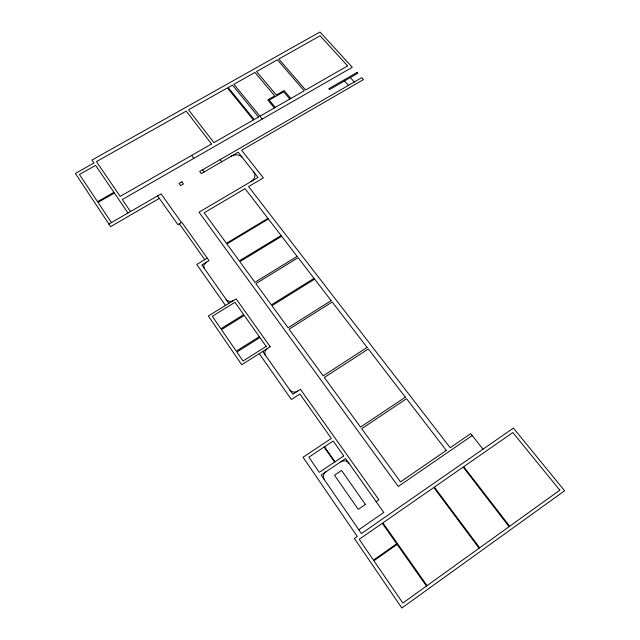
<?xml version="1.0" encoding="UTF-8"?>
<svg xmlns="http://www.w3.org/2000/svg" width="640" height="640" viewBox="0 0 640 640"><rect width="100%" height="100%" fill="white"/><g stroke="black" fill="none" stroke-linecap="round" stroke-linejoin="round"><path stroke-width="0.96" d="M358.8 529.768L383.776 512.472L345.6 458.56L321.136 475.008L361.416 533.568L513.392 428.104L564.616 490.768L401.816 608L354.376 538.456L357.264 536.448L303.048 457.248L331.344 438.432L299.88 394L291.384 399.512L259.248 353.664M376.144 501.696L378.912 499.792L300.448 389.328L292.872 394.232L262.76 351.448M472.208 435.56L398.264 486.472L199.008 212.192L258 177.464L238.216 152.208L201.272 173.624L199.68 171.488L361.768 77.648L363.52 79.568L241.6 150.24L263.352 177.896L248.576 186.6L450.208 447.72L470.688 433.632L482.992 449.2M207.256 258.144L196.736 264.464L225.464 305.448M108.88 224.056L161.064 193.848L181.44 222.536M159.328 198.384L110.592 226.64L75.384 173.448L93.992 162.976L91.992 160.032L320 32L352.28 67.28L122.296 199.52L130.488 211.544M260 116.176L304.208 90.8L277.4 59.816L256.568 71.536L276.352 95.008L284.096 90.584L290.816 98.488M350.336 77.568L354.32 81.96M344.472 80.952L348.44 85.36M289.848 99.04L283.704 91.808L269.192 100.096L275.288 107.4M274.392 107.912L267.736 99.928L274.72 95.936L254.96 72.44L233.896 84.288L262.312 119.008M220.096 159.672L221.712 161.776M191.624 155.416L193.84 158.376M202.464 169.88L204.056 172.008M179.344 223.768L204.752 259.648M157.552 195.88L177.88 224.632L181.808 222.32L209.032 260.648L201.88 264.952L228.896 303.336M324.512 446.776L335.024 461.784M324.104 447.048L334.616 462.056M127.976 213L114.408 193.032L98.016 202.408L111.416 222.592M253.864 172.184A8.2 6.632 -15 0 1 250.928 181.624M231.232 156.256A8.12 6.496 -15.3 0 1 242.24 157.344M204.456 268.616A5.376 4.52 -20.6 0 1 206.528 262.16M233.624 300.424A5.472 4.704 -20.6 0 1 226.2 299.512M340.776 461.808A5.92 5.672 -20.4 0 1 348.872 463.184M324.368 479.704A5.952 5.704 -26.2 0 1 326.064 471.696M265.624 355.52A5.656 5.048 -20.5 0 1 267.592 348.392M297.792 391.048A5.768 5.264 -20.2 0 1 289.872 389.968M426.448 586.088L402.848 603.048L373.888 560.736L397.128 544.392L426.448 586.088M479.088 548.232L427.056 585.648L382.888 522.872L433.784 487.496L479.088 548.232M509.088 526.664L479.68 547.808L434.368 487.096L463.152 467.088L509.088 526.664M559.824 490.192L509.672 526.248L463.72 466.688L512.84 432.552L559.824 490.192M396.704 543.792L373.464 560.12L359.224 539.312L382.288 523.288L396.704 543.792M365.416 504.448L358.264 509.36L334.504 475.192L341.56 470.432L365.416 504.448M446.288 450.408L400.52 481.888L361.696 428.68L406.56 398.728L446.288 450.408M343.736 455.928L319.296 472.336L308.88 457.184L333.168 441.008L343.736 455.928M405.368 397.184L360.536 427.088L324.336 377.472L368.304 348.96L405.368 397.184M367.104 347.408L323.176 375.872L289.112 329.184L332.2 302L367.104 347.408M266.176 346.392L243.04 361L236.864 352.016L259.904 337.536L266.176 346.392M270.192 346.744L241.744 364.736L208.32 315.992L236.176 298.856L270.192 346.744M331.136 300.624L288.072 327.768L271.968 305.696L314.632 279.144L331.136 300.624M259.296 336.68L236.264 351.152L221.456 329.624L244.272 315.464L259.296 336.68M314.016 278.344L271.368 304.872L255.872 283.632L298.12 257.672L314.016 278.344M243.68 314.632L220.872 328.776L212.28 316.288L234.96 302.32L243.68 314.632M297.12 256.368L254.896 282.296L239.84 261.664L281.672 236.28L297.12 256.368M281.096 235.528L239.28 260.888L226.896 243.92L268.392 219L281.096 235.528M267.928 218.4L226.448 243.296L204.184 212.784L245.072 188.672L267.928 218.4M181.872 181.8L179.056 183.432L180.624 185.592L183.44 183.96L181.872 181.8M357.008 72.448L328.776 88.736L329.52 89.576L357.768 73.272L357.008 72.448M113.928 192.32L97.544 201.696L79.456 174.464L95.616 165.368L113.928 192.32M211.52 144L120.184 196.424L96.448 161.6L186.216 111.104L211.52 144M253.424 119.944L213.904 142.632L188.56 109.784L227.432 87.92L253.424 119.944M258.536 117.016L254.16 119.528L228.152 87.52L232.456 85.096L258.536 117.016M347.608 65.896L305.632 89.984L278.808 59.024L320.128 35.776L347.608 65.896"/></g></svg>
